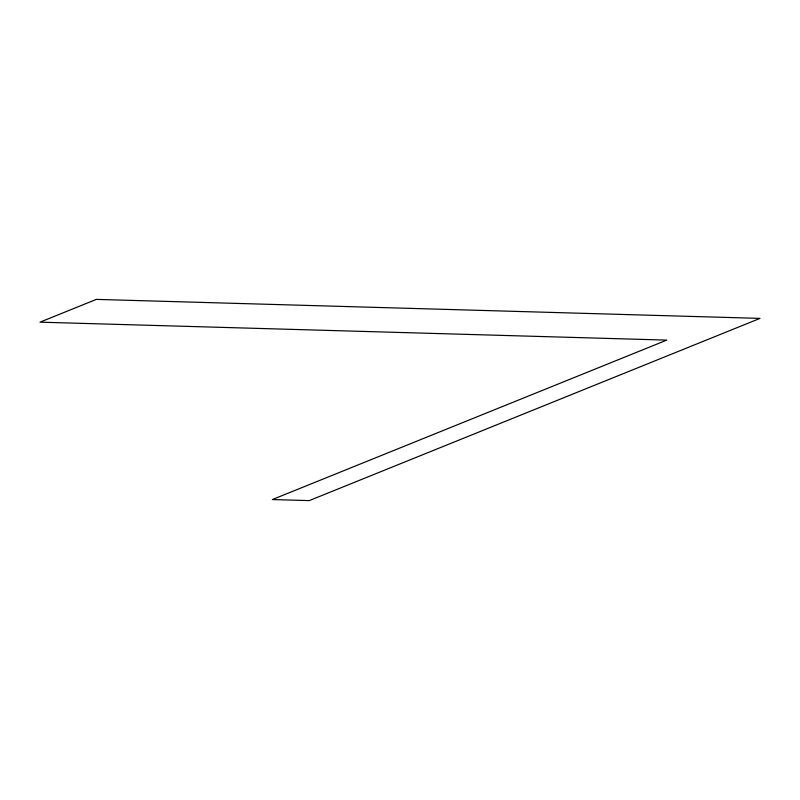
<?xml version="1.0" encoding="UTF-8"?>
<svg xmlns="http://www.w3.org/2000/svg" width="800" height="800" viewBox="0 0 800 800"><rect width="100%" height="100%" fill="white"/><g stroke="black" fill="none" stroke-linecap="round" stroke-linejoin="round"><path stroke-width="1.2" d="M96.34 299.39L40 322.17L666.79 340.11L272.38 499.55L309.25 500.61L760 318.39L96.34 299.39"/></g></svg>
